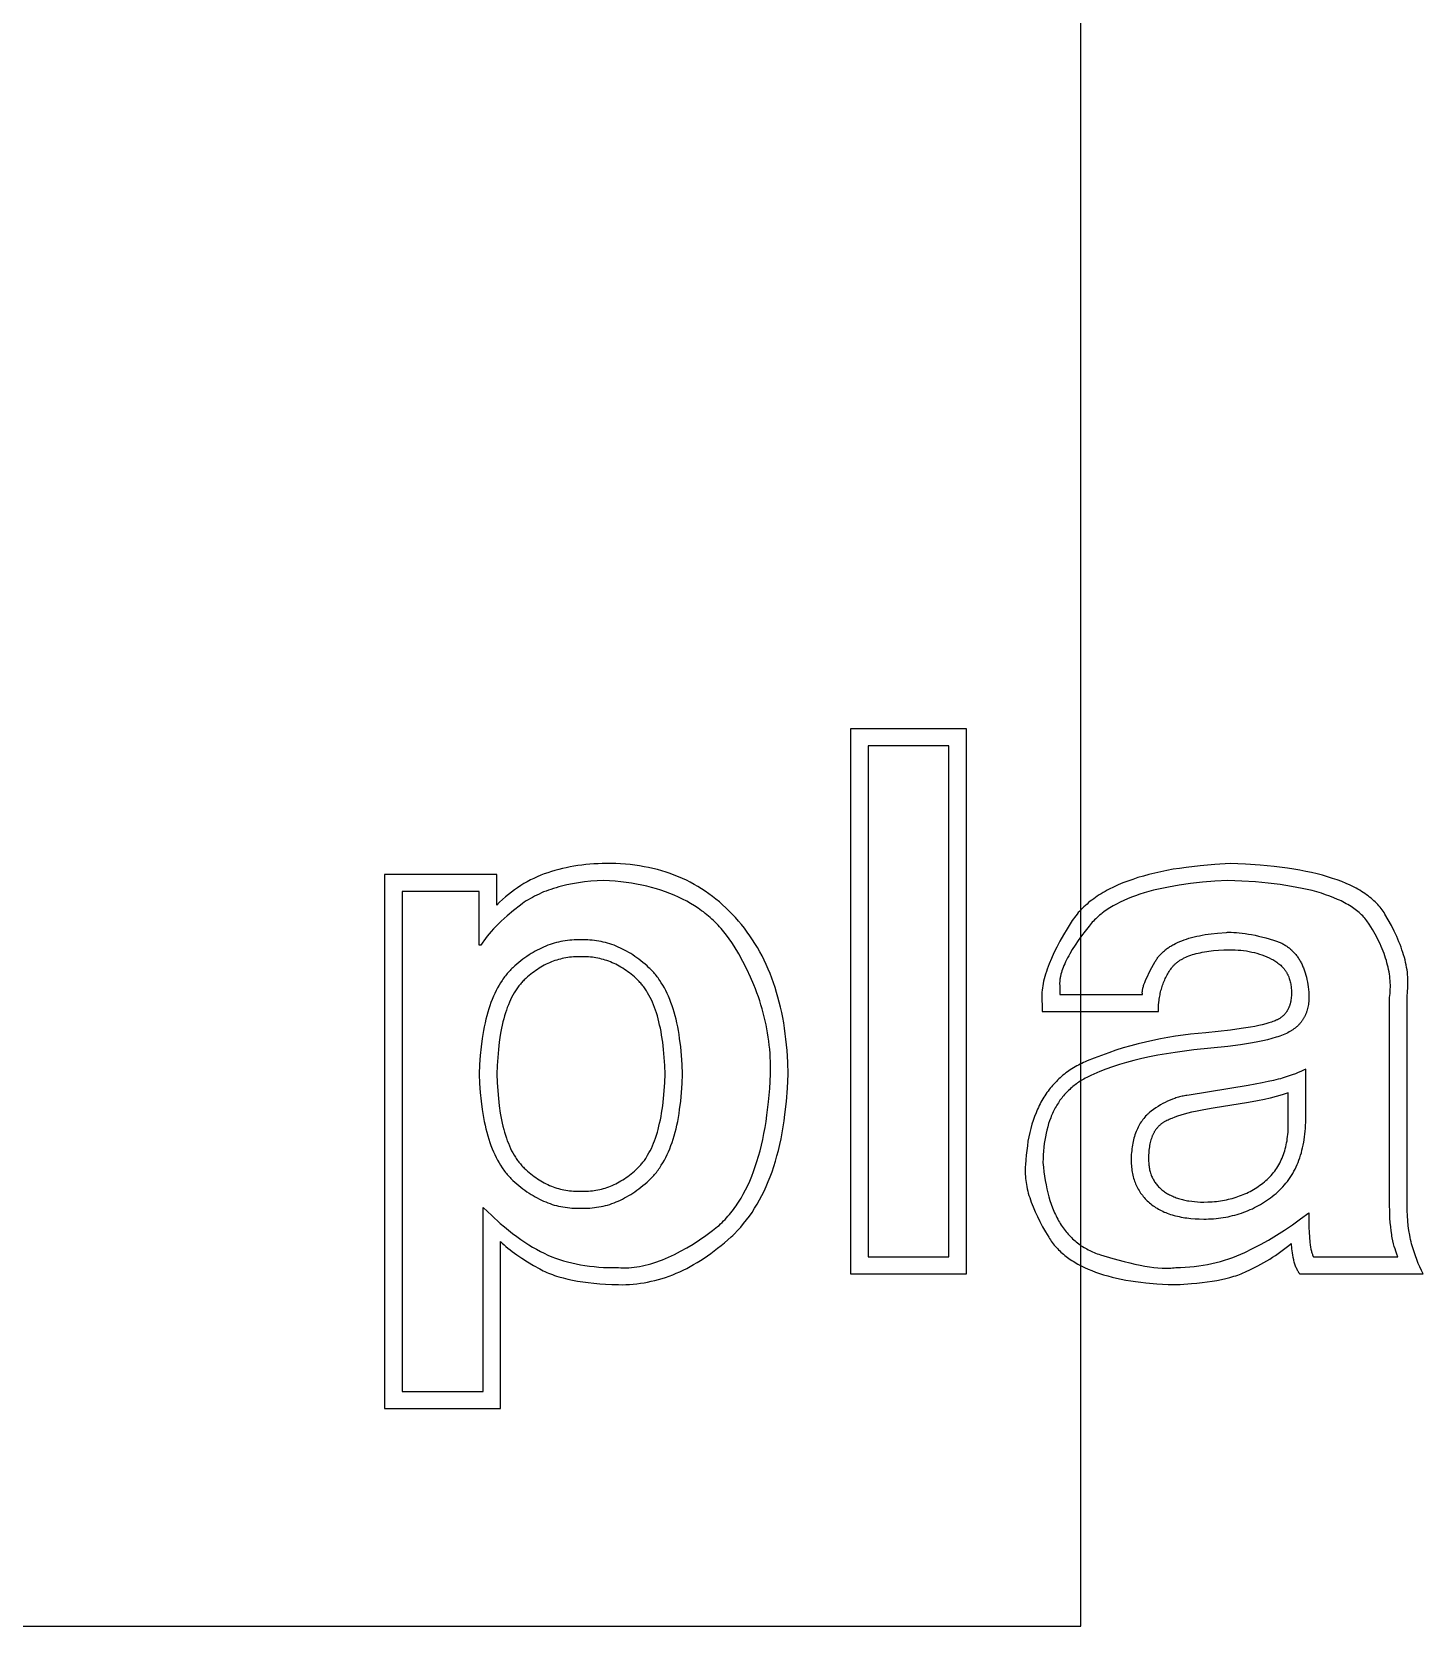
# Model space of a CAD drawing. Header units: millimetres. Extents: x -51 to 834, y -63 to 513.
# Drawn here: x 185.8 to 312.3, y -62.5 to 82.5 of the extents above; entities that cross this region are included whole.
import ezdxf

# ---------------------------------------------------------------- set-up
doc = ezdxf.new("R2010")
doc.units = ezdxf.units.MM
doc.header["$MEASUREMENT"] = 0
doc.layers.add('DEFAULT', color=7, linetype='Continuous')

msp = doc.modelspace()

# ---------------------------------------------------------------- linework, layer by layer
at = {"layer": 'DEFAULT'}
for points in [[(-50.8, -62.54), (281.2, -62.54), (281.2, 513.46), (-50.8, 513.46), (-50.8, -62.54)], [(260.25, -30.49), (270.79, -30.49), (270.79, 19.08), (260.25, 19.08), (260.25, -30.49)], [(261.85, 17.52), (261.85, -28.94), (269.19, -28.94), (269.19, 17.52), (261.85, 17.52)], [(217.87, -42.74), (228.42, -42.74), (228.42, -27.57), (228.57, -27.72), (228.73, -27.86), (228.9, -28.01), (229.08, -28.16), (229.27, -28.32), (229.47, -28.47), (229.67, -28.62), (229.89, -28.78), (230.35, -29.09), (230.86, -29.41), (231.4, -29.73), (231.98, -30.06), (232.13, -30.14), (232.29, -30.22), (232.45, -30.29), (232.61, -30.37), (232.78, -30.44), (232.96, -30.51), (233.14, -30.57), (233.32, -30.64), (233.51, -30.7), (233.7, -30.76), (234.1, -30.87), (234.52, -30.98), (234.96, -31.07), (235.42, -31.16), (235.89, -31.23), (236.39, -31.3), (236.9, -31.35), (237.43, -31.4), (237.97, -31.44), (238.54, -31.46), (239.13, -31.48), (239.46, -31.49), (239.8, -31.48), (240.13, -31.46), (240.47, -31.44), (240.8, -31.41), (241.13, -31.36), (241.46, -31.31), (241.79, -31.25), (242.12, -31.18), (242.45, -31.11), (242.77, -31.02), (243.1, -30.92), (243.42, -30.82), (243.74, -30.71), (244.07, -30.58), (244.39, -30.45), (244.71, -30.31), (245.02, -30.16), (245.34, -30.01), (245.66, -29.84), (245.97, -29.66), (246.29, -29.48), (246.6, -29.28), (246.92, -29.08), (247.23, -28.87), (247.54, -28.65), (247.85, -28.42), (248.15, -28.18), (248.46, -27.93), (248.77, -27.68), (249.07, -27.41), (249.38, -27.14), (249.53, -27), (249.68, -26.86), (249.97, -26.56), (250.25, -26.25), (250.52, -25.93), (250.78, -25.6), (251.04, -25.26), (251.29, -24.91), (251.52, -24.54), (251.75, -24.17), (251.97, -23.78), (252.18, -23.38), (252.38, -22.97), (252.58, -22.55), (252.76, -22.11), (252.94, -21.67), (253.1, -21.21), (253.26, -20.74), (253.41, -20.26), (253.55, -19.77), (253.68, -19.27), (253.8, -18.75), (253.92, -18.23), (254.02, -17.69), (254.12, -17.14), (254.2, -16.58), (254.28, -16.01), (254.41, -14.83), (254.51, -13.6), (254.57, -12.33), (254.53, -11.25), (254.47, -10.19), (254.37, -9.16), (254.31, -8.66), (254.24, -8.17), (254.16, -7.68), (254.07, -7.2), (253.98, -6.72), (253.88, -6.25), (253.76, -5.79), (253.64, -5.34), (253.51, -4.9), (253.38, -4.46), (253.23, -4.03), (253.08, -3.6), (252.92, -3.19), (252.75, -2.78), (252.57, -2.37), (252.38, -1.98), (252.19, -1.59), (251.98, -1.21), (251.77, -0.83), (251.55, -0.47), (251.32, -0.11), (251.09, 0.24), (250.84, 0.59), (250.59, 0.93), (250.32, 1.26), (250.05, 1.58), (249.78, 1.9), (249.49, 2.21), (249.21, 2.5), (248.91, 2.79), (248.61, 3.06), (248.31, 3.33), (248, 3.59), (247.68, 3.83), (247.36, 4.07), (247.03, 4.3), (246.7, 4.52), (246.36, 4.72), (246.02, 4.92), (245.67, 5.11), (245.31, 5.29), (244.95, 5.46), (244.59, 5.62), (244.21, 5.77), (243.84, 5.9), (243.46, 6.03), (243.07, 6.15), (242.67, 6.26), (242.27, 6.36), (241.87, 6.45), (241.46, 6.53), (241.04, 6.61), (240.62, 6.67), (240.19, 6.72), (239.76, 6.76), (239.32, 6.79), (238.88, 6.81), (238.43, 6.82), (238.04, 6.82), (237.66, 6.82), (237.28, 6.8), (236.9, 6.78), (236.53, 6.75), (236.16, 6.72), (235.8, 6.68), (235.44, 6.63), (235.08, 6.57), (234.73, 6.51), (234.38, 6.44), (234.04, 6.36), (233.7, 6.28), (233.36, 6.18), (233.03, 6.09), (232.71, 5.98), (232.38, 5.87), (232.07, 5.75), (231.75, 5.61), (231.44, 5.47), (231.14, 5.32), (230.84, 5.16), (230.54, 4.99), (230.25, 4.81), (229.96, 4.62), (229.68, 4.43), (229.4, 4.22), (229.13, 4), (228.86, 3.78), (228.59, 3.54), (228.33, 3.3), (228.08, 3.04), (228.08, 5.83), (217.87, 5.83), (217.87, -42.74)], [(310.86, -5.17), (310.89, -4.97), (310.91, -4.76), (310.92, -4.56), (310.94, -4.35), (310.94, -4.15), (310.94, -3.94), (310.93, -3.72), (310.92, -3.51), (310.9, -3.29), (310.88, -3.07), (310.85, -2.85), (310.81, -2.63), (310.77, -2.41), (310.72, -2.18), (310.67, -1.95), (310.61, -1.72), (310.54, -1.49), (310.47, -1.26), (310.39, -1.02), (310.31, -0.79), (310.22, -0.55), (310.12, -0.3), (310.02, -0.06), (309.91, 0.19), (309.68, 0.68), (309.43, 1.19), (309.15, 1.7), (308.84, 2.22), (308.76, 2.35), (308.68, 2.48), (308.59, 2.61), (308.5, 2.73), (308.4, 2.86), (308.29, 2.98), (308.19, 3.1), (308.07, 3.21), (307.96, 3.33), (307.84, 3.44), (307.71, 3.55), (307.58, 3.66), (307.45, 3.77), (307.31, 3.88), (307.17, 3.98), (307.02, 4.09), (306.87, 4.19), (306.71, 4.28), (306.55, 4.38), (306.39, 4.48), (306.22, 4.57), (306.05, 4.66), (305.87, 4.75), (305.69, 4.84), (305.31, 5.01), (304.91, 5.17), (304.5, 5.33), (304.07, 5.47), (303.62, 5.61), (303.15, 5.75), (302.67, 5.87), (302.16, 5.99), (301.64, 6.1), (301.11, 6.2), (300.55, 6.3), (299.98, 6.39), (298.78, 6.54), (297.51, 6.66), (296.17, 6.76), (294.76, 6.82), (293.37, 6.74), (292.04, 6.62), (290.78, 6.47), (290.17, 6.38), (289.58, 6.29), (289.01, 6.18), (288.45, 6.07), (287.91, 5.95), (287.38, 5.82), (286.87, 5.68), (286.38, 5.54), (285.9, 5.38), (285.45, 5.22), (285, 5.05), (284.57, 4.87), (284.16, 4.68), (283.77, 4.49), (283.58, 4.38), (283.39, 4.28), (283.21, 4.18), (283.03, 4.07), (282.86, 3.96), (282.68, 3.85), (282.52, 3.73), (282.36, 3.62), (282.2, 3.5), (282.04, 3.38), (281.89, 3.26), (281.75, 3.13), (281.6, 3.01), (281.47, 2.88), (281.33, 2.75), (281.2, 2.62), (281.08, 2.48), (280.95, 2.35), (280.84, 2.21), (280.72, 2.07), (280.61, 1.92), (280.51, 1.78), (280.41, 1.63), (280.31, 1.48), (279.94, 0.89), (279.6, 0.32), (279.29, -0.24), (279, -0.78), (278.74, -1.31), (278.51, -1.81), (278.31, -2.3), (278.22, -2.54), (278.13, -2.78), (278.05, -3.01), (277.98, -3.23), (277.91, -3.45), (277.85, -3.67), (277.8, -3.88), (277.76, -4.09), (277.72, -4.3), (277.69, -4.5), (277.66, -4.69), (277.64, -4.88), (277.63, -5.07), (277.63, -5.16), (277.63, -5.25), (277.63, -5.34), (277.63, -5.43), (277.63, -5.52), (277.64, -5.61), (277.64, -5.69), (277.65, -5.78), (277.66, -5.86), (277.67, -5.94), (277.67, -6.65), (288.24, -6.65), (288.25, -6.36), (288.26, -6.07), (288.28, -5.79), (288.3, -5.65), (288.32, -5.52), (288.34, -5.38), (288.36, -5.25), (288.39, -5.12), (288.41, -4.99), (288.44, -4.86), (288.47, -4.73), (288.51, -4.61), (288.54, -4.48), (288.58, -4.36), (288.62, -4.24), (288.66, -4.12), (288.71, -4), (288.76, -3.88), (288.81, -3.76), (288.86, -3.65), (288.91, -3.54), (288.97, -3.43), (289.03, -3.32), (289.09, -3.21), (289.15, -3.1), (289.22, -3), (289.29, -2.89), (289.36, -2.79), (289.43, -2.69), (289.47, -2.64), (289.51, -2.59), (289.55, -2.54), (289.59, -2.49), (289.63, -2.45), (289.68, -2.4), (289.73, -2.36), (289.77, -2.31), (289.82, -2.27), (289.87, -2.23), (289.92, -2.18), (289.98, -2.14), (290.03, -2.1), (290.09, -2.06), (290.14, -2.02), (290.2, -1.98), (290.26, -1.95), (290.33, -1.91), (290.39, -1.87), (290.45, -1.84), (290.52, -1.8), (290.59, -1.77), (290.73, -1.7), (290.87, -1.64), (291.02, -1.58), (291.18, -1.52), (291.34, -1.47), (291.5, -1.42), (291.68, -1.37), (291.86, -1.33), (292.04, -1.29), (292.23, -1.25), (292.43, -1.21), (292.63, -1.18), (292.83, -1.15), (293.26, -1.1), (293.72, -1.06), (294.19, -1.03), (294.69, -1.02), (294.96, -1.02), (295.22, -1.03), (295.48, -1.05), (295.74, -1.07), (295.99, -1.1), (296.24, -1.13), (296.49, -1.18), (296.73, -1.23), (296.97, -1.28), (297.2, -1.35), (297.43, -1.42), (297.66, -1.49), (297.89, -1.58), (298.11, -1.67), (298.32, -1.76), (298.54, -1.87), (298.64, -1.92), (298.74, -1.98), (298.84, -2.04), (298.93, -2.1), (299.02, -2.16), (299.11, -2.23), (299.2, -2.29), (299.28, -2.36), (299.36, -2.43), (299.44, -2.51), (299.51, -2.58), (299.54, -2.62), (299.58, -2.66), (299.61, -2.69), (299.65, -2.73), (299.68, -2.77), (299.71, -2.81), (299.74, -2.86), (299.77, -2.9), (299.8, -2.94), (299.83, -2.98), (299.85, -3.02), (299.88, -3.07), (299.91, -3.11), (299.93, -3.16), (299.96, -3.2), (299.98, -3.25), (300, -3.29), (300.02, -3.34), (300.05, -3.38), (300.07, -3.43), (300.09, -3.48), (300.1, -3.53), (300.14, -3.63), (300.17, -3.73), (300.2, -3.83), (300.23, -3.93), (300.25, -4.04), (300.27, -4.15), (300.29, -4.25), (300.3, -4.37), (300.31, -4.48), (300.33, -4.73), (300.33, -4.86), (300.33, -4.99), (300.33, -5.11), (300.33, -5.23), (300.32, -5.35), (300.3, -5.47), (300.29, -5.58), (300.27, -5.69), (300.25, -5.8), (300.24, -5.85), (300.23, -5.91), (300.21, -5.96), (300.2, -6.01), (300.18, -6.06), (300.17, -6.11), (300.15, -6.15), (300.13, -6.2), (300.11, -6.25), (300.09, -6.3), (300.07, -6.34), (300.05, -6.39), (300.03, -6.43), (300.01, -6.47), (299.99, -6.52), (299.96, -6.56), (299.94, -6.6), (299.91, -6.64), (299.89, -6.68), (299.86, -6.72), (299.83, -6.76), (299.8, -6.79), (299.77, -6.83), (299.74, -6.87), (299.71, -6.9), (299.68, -6.94), (299.65, -6.97), (299.61, -7), (299.58, -7.04), (299.54, -7.07), (299.51, -7.1), (299.47, -7.13), (299.43, -7.16), (299.39, -7.19), (299.35, -7.22), (299.31, -7.24), (299.27, -7.27), (299.23, -7.3), (299.19, -7.32), (299.15, -7.34), (299.1, -7.37), (299.06, -7.39), (299.01, -7.41), (298.96, -7.44), (298.87, -7.48), (298.76, -7.52), (298.65, -7.56), (298.54, -7.6), (298.41, -7.64), (298.28, -7.68), (298, -7.76), (297.69, -7.84), (297.36, -7.92), (297, -7.99), (296.61, -8.06), (295.76, -8.2), (294.8, -8.34), (292.56, -8.58), (291.17, -8.71), (290.48, -8.79), (289.79, -8.89), (289.11, -9), (288.42, -9.13), (287.74, -9.27), (287.06, -9.42), (286.39, -9.59), (285.72, -9.77), (285.05, -9.96), (284.38, -10.17), (283.72, -10.39), (283.06, -10.63), (282.4, -10.88), (281.75, -11.14), (281.59, -11.21), (281.43, -11.28), (281.27, -11.36), (281.11, -11.43), (280.96, -11.51), (280.81, -11.59), (280.66, -11.68), (280.52, -11.76), (280.37, -11.85), (280.23, -11.95), (280.09, -12.04), (279.96, -12.14), (279.82, -12.23), (279.69, -12.34), (279.56, -12.44), (279.44, -12.55), (279.31, -12.66), (279.19, -12.77), (279.07, -12.88), (278.96, -13), (278.84, -13.12), (278.73, -13.24), (278.62, -13.36), (278.51, -13.49), (278.41, -13.62), (278.3, -13.75), (278.2, -13.88), (278.1, -14.02), (278.01, -14.16), (277.91, -14.3), (277.82, -14.44), (277.73, -14.59), (277.65, -14.74), (277.56, -14.89), (277.48, -15.04), (277.4, -15.2), (277.33, -15.36), (277.25, -15.52), (277.18, -15.68), (277.11, -15.85), (276.98, -16.19), (276.86, -16.54), (276.74, -16.9), (276.64, -17.27), (276.54, -17.65), (276.46, -18.04), (276.38, -18.44), (276.32, -18.85), (276.26, -19.27), (276.21, -19.7), (276.18, -20.14), (276.15, -20.59), (276.13, -20.76), (276.12, -20.93), (276.12, -21.1), (276.12, -21.28), (276.12, -21.45), (276.14, -21.64), (276.15, -21.82), (276.17, -22), (276.2, -22.19), (276.23, -22.38), (276.27, -22.57), (276.31, -22.77), (276.36, -22.97), (276.41, -23.17), (276.47, -23.37), (276.54, -23.57), (276.6, -23.78), (276.68, -23.99), (276.76, -24.2), (276.84, -24.41), (277.03, -24.85), (277.23, -25.3), (277.46, -25.75), (277.71, -26.22), (277.98, -26.69), (278.27, -27.17), (278.34, -27.3), (278.42, -27.42), (278.5, -27.53), (278.59, -27.65), (278.68, -27.76), (278.77, -27.88), (278.86, -27.99), (278.96, -28.1), (279.06, -28.21), (279.16, -28.31), (279.27, -28.42), (279.38, -28.52), (279.49, -28.62), (279.61, -28.72), (279.72, -28.82), (279.84, -28.91), (279.97, -29.01), (280.09, -29.1), (280.22, -29.19), (280.36, -29.28), (280.49, -29.36), (280.63, -29.45), (280.77, -29.53), (280.92, -29.61), (281.22, -29.77), (281.53, -29.93), (281.85, -30.07), (282.18, -30.21), (282.53, -30.34), (282.88, -30.46), (283.25, -30.58), (283.63, -30.69), (284.03, -30.8), (284.43, -30.89), (284.85, -30.98), (285.28, -31.07), (285.72, -31.14), (286.17, -31.21), (286.63, -31.27), (287.11, -31.33), (288.1, -31.42), (289.13, -31.48), (290.23, -31.46), (291.26, -31.39), (291.75, -31.35), (292.23, -31.3), (292.69, -31.24), (293.13, -31.18), (293.56, -31.1), (293.97, -31.02), (294.36, -30.93), (294.74, -30.83), (295.1, -30.72), (295.28, -30.67), (295.45, -30.61), (295.61, -30.55), (295.78, -30.49), (295.94, -30.42), (296.09, -30.35), (296.69, -30.08), (297.27, -29.78), (297.55, -29.63), (297.83, -29.48), (298.1, -29.32), (298.37, -29.16), (298.63, -28.99), (298.89, -28.82), (299.14, -28.65), (299.39, -28.47), (299.63, -28.29), (299.86, -28.11), (300.09, -27.92), (300.32, -27.73), (300.32, -27.81), (300.32, -27.89), (300.33, -28.06), (300.35, -28.24), (300.37, -28.42), (300.4, -28.6), (300.43, -28.8), (300.47, -28.99), (300.52, -29.2), (300.54, -29.3), (300.57, -29.4), (300.6, -29.49), (300.63, -29.59), (300.66, -29.68), (300.69, -29.77), (300.72, -29.85), (300.76, -29.93), (300.79, -30.01), (300.83, -30.09), (300.87, -30.16), (300.91, -30.23), (300.95, -30.3), (300.99, -30.37), (301.02, -30.4), (301.04, -30.43), (301.06, -30.46), (301.08, -30.49), (312.31, -30.49), (312.16, -30.19), (312.01, -29.87), (311.87, -29.55), (311.74, -29.21), (311.61, -28.87), (311.49, -28.51), (311.38, -28.15), (311.27, -27.78), (311.22, -27.59), (311.18, -27.39), (311.14, -27.19), (311.1, -26.99), (311.03, -26.57), (310.97, -26.14), (310.92, -25.69), (310.89, -25.23), (310.87, -24.75), (310.86, -5.17)], [(219.47, 4.28), (219.47, -41.19), (226.83, -41.19), (226.83, -24.46), (227.61, -25.21), (228.38, -25.91), (228.76, -26.23), (229.14, -26.54), (229.51, -26.83), (229.88, -27.11), (230.25, -27.37), (230.61, -27.62), (230.97, -27.85), (231.33, -28.07), (231.68, -28.27), (232.03, -28.46), (232.37, -28.63), (232.71, -28.79), (233.06, -28.94), (233.41, -29.07), (233.77, -29.2), (234.14, -29.31), (234.51, -29.42), (234.89, -29.51), (235.28, -29.6), (235.68, -29.67), (236.08, -29.74), (236.5, -29.8), (236.92, -29.84), (237.34, -29.88), (237.78, -29.91), (238.22, -29.93), (238.67, -29.93), (239.13, -29.93), (239.36, -29.94), (239.6, -29.95), (239.84, -29.95), (240.08, -29.94), (240.32, -29.92), (240.57, -29.89), (240.81, -29.86), (241.06, -29.82), (241.32, -29.77), (241.57, -29.71), (241.83, -29.65), (242.08, -29.58), (242.34, -29.5), (242.61, -29.41), (242.87, -29.32), (243.14, -29.22), (243.41, -29.11), (243.68, -28.99), (243.95, -28.87), (244.22, -28.74), (244.5, -28.6), (244.78, -28.45), (245.35, -28.14), (245.92, -27.79), (246.5, -27.41), (247.09, -27), (247.69, -26.57), (247.84, -26.45), (247.99, -26.33), (248.13, -26.21), (248.28, -26.09), (248.42, -25.96), (248.56, -25.83), (248.69, -25.69), (248.83, -25.55), (248.96, -25.41), (249.09, -25.26), (249.22, -25.11), (249.35, -24.96), (249.47, -24.81), (249.59, -24.65), (249.71, -24.48), (249.83, -24.32), (249.94, -24.15), (250.06, -23.98), (250.28, -23.62), (250.49, -23.25), (250.69, -22.87), (250.89, -22.47), (251.07, -22.06), (251.25, -21.63), (251.42, -21.2), (251.58, -20.74), (251.73, -20.28), (251.88, -19.8), (252.01, -19.31), (252.14, -18.8), (252.26, -18.28), (252.37, -17.75), (252.47, -17.2), (252.56, -16.64), (252.64, -16.06), (252.79, -14.87), (252.89, -13.63), (252.97, -12.33), (252.97, -11.95), (252.97, -11.57), (252.96, -11.2), (252.94, -10.82), (252.92, -10.45), (252.89, -10.07), (252.85, -9.7), (252.81, -9.33), (252.75, -8.96), (252.7, -8.59), (252.63, -8.22), (252.56, -7.85), (252.48, -7.48), (252.39, -7.12), (252.3, -6.75), (252.2, -6.39), (252.09, -6.02), (251.98, -5.66), (251.86, -5.3), (251.73, -4.94), (251.59, -4.58), (251.45, -4.22), (251.15, -3.51), (250.81, -2.8), (250.45, -2.09), (250.07, -1.39), (249.65, -0.69), (249.43, -0.35), (249.2, -0.02), (248.96, 0.31), (248.71, 0.62), (248.59, 0.77), (248.46, 0.92), (248.32, 1.07), (248.19, 1.22), (248.05, 1.36), (247.91, 1.5), (247.77, 1.64), (247.62, 1.77), (247.48, 1.9), (247.33, 2.03), (247.17, 2.16), (247.02, 2.28), (246.86, 2.41), (246.7, 2.53), (246.37, 2.76), (246.04, 2.98), (245.69, 3.19), (245.34, 3.39), (244.97, 3.59), (244.6, 3.77), (244.21, 3.94), (243.82, 4.1), (243.41, 4.25), (243, 4.39), (242.58, 4.52), (242.14, 4.64), (241.7, 4.75), (241.25, 4.85), (240.78, 4.94), (240.31, 5.02), (239.83, 5.09), (239.34, 5.15), (238.84, 5.2), (238.33, 5.24), (237.81, 5.27), (237.2, 5.24), (236.61, 5.2), (236.04, 5.14), (235.49, 5.06), (234.96, 4.97), (234.44, 4.87), (234.19, 4.81), (233.94, 4.75), (233.7, 4.69), (233.46, 4.62), (233.22, 4.55), (232.99, 4.47), (232.77, 4.39), (232.55, 4.31), (232.33, 4.23), (232.12, 4.14), (231.91, 4.04), (231.7, 3.95), (231.5, 3.85), (231.31, 3.74), (231.12, 3.63), (230.93, 3.52), (230.75, 3.41), (230.57, 3.29), (230.4, 3.17), (230.23, 3.04), (229.59, 2.54), (229, 2.05), (228.73, 1.81), (228.47, 1.57), (228.23, 1.33), (227.99, 1.1), (227.77, 0.88), (227.57, 0.65), (227.38, 0.43), (227.2, 0.21), (227.03, 0), (226.88, -0.21), (226.81, -0.32), (226.74, -0.42), (226.68, -0.52), (226.62, -0.62), (226.48, -0.62), (226.48, 4.28), (219.47, 4.28)], [(309.26, -24.04), (309.26, -5.38), (309.29, -5.19), (309.31, -5), (309.32, -4.81), (309.33, -4.62), (309.34, -4.42), (309.34, -4.23), (309.33, -4.03), (309.32, -3.83), (309.3, -3.63), (309.28, -3.43), (309.25, -3.23), (309.22, -3.03), (309.18, -2.83), (309.13, -2.62), (309.09, -2.42), (309.03, -2.21), (308.97, -2), (308.9, -1.79), (308.83, -1.58), (308.76, -1.36), (308.68, -1.15), (308.59, -0.94), (308.5, -0.72), (308.4, -0.5), (308.3, -0.28), (308.19, -0.06), (307.95, 0.38), (307.7, 0.83), (307.42, 1.29), (307.35, 1.4), (307.27, 1.51), (307.19, 1.62), (307.1, 1.73), (307.01, 1.84), (306.92, 1.94), (306.82, 2.05), (306.72, 2.15), (306.61, 2.25), (306.5, 2.35), (306.39, 2.44), (306.27, 2.54), (306.15, 2.63), (306.02, 2.73), (305.89, 2.82), (305.76, 2.91), (305.62, 2.99), (305.47, 3.08), (305.33, 3.16), (305.18, 3.25), (305.02, 3.33), (304.86, 3.41), (304.7, 3.48), (304.54, 3.56), (304.19, 3.71), (303.83, 3.85), (303.45, 3.98), (303.06, 4.11), (302.65, 4.23), (302.22, 4.35), (301.78, 4.45), (301.32, 4.56), (300.84, 4.65), (300.35, 4.74), (299.32, 4.9), (298.23, 5.03), (297.07, 5.14), (295.84, 5.22), (294.55, 5.27), (293.37, 5.21), (292.24, 5.11), (291.16, 5), (290.13, 4.85), (289.16, 4.68), (288.7, 4.59), (288.24, 4.49), (287.8, 4.38), (287.37, 4.27), (286.96, 4.15), (286.56, 4.02), (286.17, 3.89), (285.8, 3.75), (285.43, 3.61), (285.09, 3.46), (284.75, 3.3), (284.43, 3.13), (284.12, 2.96), (283.97, 2.87), (283.83, 2.78), (283.68, 2.69), (283.54, 2.6), (283.41, 2.51), (283.27, 2.41), (283.14, 2.31), (283.02, 2.21), (282.89, 2.11), (282.77, 2.01), (282.66, 1.91), (282.54, 1.8), (282.44, 1.69), (282.33, 1.58), (282.23, 1.47), (282.12, 1.36), (282.03, 1.25), (281.93, 1.13), (281.58, 0.68), (281.25, 0.23), (280.95, -0.19), (280.67, -0.61), (280.41, -1.01), (280.19, -1.39), (280.08, -1.58), (279.98, -1.76), (279.89, -1.94), (279.8, -2.12), (279.72, -2.29), (279.65, -2.46), (279.58, -2.63), (279.52, -2.79), (279.47, -2.95), (279.42, -3.1), (279.38, -3.25), (279.36, -3.33), (279.34, -3.4), (279.33, -3.47), (279.32, -3.54), (279.3, -3.62), (279.29, -3.69), (279.28, -3.75), (279.28, -3.82), (279.27, -3.89), (279.27, -3.96), (279.26, -4.02), (279.26, -4.09), (279.26, -4.15), (279.27, -4.21), (279.27, -4.27), (279.27, -4.33), (279.28, -4.39), (279.29, -4.45), (279.29, -5.1), (286.79, -5.1), (286.79, -5.09), (286.79, -5.07), (286.78, -5.06), (286.78, -5.05), (286.78, -5.04), (286.78, -5.03), (286.78, -5.01), (286.77, -4.98), (286.77, -4.95), (286.77, -4.93), (286.77, -4.9), (286.77, -4.87), (286.77, -4.84), (286.78, -4.81), (286.78, -4.78), (286.78, -4.75), (286.79, -4.72), (286.79, -4.69), (286.8, -4.65), (286.81, -4.58), (286.83, -4.51), (286.85, -4.43), (286.87, -4.36), (286.9, -4.27), (286.93, -4.19), (287, -4.01), (287.07, -3.81), (287.16, -3.6), (287.27, -3.39), (287.38, -3.15), (287.64, -2.65), (287.95, -2.09), (288, -2.02), (288.04, -1.95), (288.09, -1.88), (288.13, -1.81), (288.18, -1.74), (288.23, -1.68), (288.29, -1.61), (288.34, -1.55), (288.4, -1.48), (288.46, -1.42), (288.52, -1.36), (288.58, -1.29), (288.64, -1.23), (288.71, -1.17), (288.78, -1.12), (288.84, -1.06), (288.92, -1), (288.99, -0.95), (289.06, -0.89), (289.14, -0.84), (289.22, -0.79), (289.29, -0.74), (289.38, -0.69), (289.46, -0.64), (289.54, -0.59), (289.63, -0.54), (289.81, -0.45), (289.99, -0.36), (290.18, -0.28), (290.38, -0.2), (290.59, -0.12), (290.8, -0.05), (291.02, 0.02), (291.25, 0.08), (291.48, 0.14), (291.73, 0.2), (291.97, 0.25), (292.23, 0.3), (292.49, 0.35), (292.76, 0.39), (293.04, 0.42), (293.61, 0.49), (294.42, 0.55), (294.52, 0.56), (294.63, 0.56), (294.74, 0.56), (294.86, 0.56), (295.09, 0.55), (295.34, 0.54), (295.6, 0.52), (295.86, 0.49), (296.14, 0.45), (296.42, 0.4), (296.72, 0.35), (297.03, 0.29), (297.34, 0.22), (298.01, 0.05), (298.71, -0.14), (298.8, -0.17), (298.89, -0.2), (298.97, -0.23), (299.06, -0.26), (299.14, -0.3), (299.23, -0.33), (299.31, -0.37), (299.39, -0.4), (299.47, -0.44), (299.55, -0.48), (299.62, -0.53), (299.7, -0.57), (299.77, -0.61), (299.85, -0.66), (299.92, -0.71), (299.99, -0.76), (300.06, -0.81), (300.13, -0.86), (300.2, -0.92), (300.26, -0.97), (300.33, -1.03), (300.39, -1.09), (300.45, -1.15), (300.51, -1.21), (300.57, -1.27), (300.63, -1.33), (300.69, -1.4), (300.74, -1.47), (300.8, -1.54), (300.85, -1.61), (300.9, -1.68), (300.95, -1.75), (301, -1.83), (301.05, -1.9), (301.1, -1.98), (301.14, -2.06), (301.19, -2.14), (301.23, -2.22), (301.27, -2.31), (301.31, -2.39), (301.35, -2.48), (301.39, -2.57), (301.43, -2.66), (301.47, -2.75), (301.53, -2.93), (301.6, -3.13), (301.65, -3.33), (301.71, -3.53), (301.75, -3.74), (301.8, -3.96), (301.83, -4.18), (301.87, -4.41), (301.89, -4.64), (301.92, -4.88), (301.92, -5.03), (301.93, -5.18), (301.93, -5.32), (301.93, -5.46), (301.92, -5.6), (301.91, -5.74), (301.89, -5.87), (301.88, -6), (301.86, -6.13), (301.83, -6.25), (301.8, -6.38), (301.77, -6.5), (301.73, -6.62), (301.72, -6.67), (301.7, -6.73), (301.67, -6.79), (301.65, -6.84), (301.63, -6.9), (301.61, -6.95), (301.58, -7.01), (301.56, -7.06), (301.53, -7.12), (301.5, -7.17), (301.47, -7.22), (301.44, -7.27), (301.41, -7.32), (301.38, -7.37), (301.35, -7.42), (301.32, -7.47), (301.28, -7.52), (301.25, -7.56), (301.21, -7.61), (301.18, -7.65), (301.14, -7.7), (301.1, -7.74), (301.06, -7.79), (301.02, -7.83), (300.98, -7.87), (300.94, -7.92), (300.9, -7.96), (300.85, -8), (300.81, -8.04), (300.76, -8.08), (300.72, -8.12), (300.67, -8.15), (300.57, -8.23), (300.47, -8.3), (300.36, -8.37), (300.31, -8.4), (300.25, -8.44), (300.14, -8.5), (300.01, -8.57), (299.88, -8.63), (299.74, -8.69), (299.59, -8.76), (299.44, -8.82), (299.28, -8.88), (299.11, -8.93), (298.94, -8.99), (298.56, -9.1), (298.16, -9.21), (297.73, -9.31), (297.27, -9.41), (296.79, -9.5), (295.72, -9.67), (294.54, -9.83), (291.46, -10.14), (289.77, -10.36), (288.97, -10.49), (288.19, -10.62), (287.44, -10.77), (286.72, -10.93), (286.02, -11.1), (285.34, -11.28), (284.69, -11.47), (284.07, -11.67), (283.47, -11.88), (282.9, -12.11), (282.36, -12.34), (282.1, -12.46), (281.84, -12.58), (281.72, -12.65), (281.59, -12.71), (281.47, -12.78), (281.35, -12.85), (281.23, -12.92), (281.12, -12.99), (281.01, -13.07), (280.89, -13.14), (280.78, -13.22), (280.68, -13.3), (280.57, -13.38), (280.47, -13.47), (280.36, -13.55), (280.26, -13.64), (280.17, -13.73), (280.07, -13.82), (279.98, -13.91), (279.88, -14.01), (279.79, -14.1), (279.7, -14.2), (279.62, -14.3), (279.53, -14.41), (279.45, -14.51), (279.37, -14.62), (279.29, -14.72), (279.22, -14.83), (279.14, -14.95), (279.07, -15.06), (279, -15.17), (278.93, -15.29), (278.86, -15.41), (278.8, -15.53), (278.73, -15.65), (278.67, -15.78), (278.61, -15.91), (278.56, -16.03), (278.5, -16.16), (278.45, -16.3), (278.35, -16.57), (278.25, -16.84), (278.17, -17.13), (278.09, -17.42), (278.02, -17.72), (277.96, -18.03), (277.91, -18.34), (277.86, -18.66), (277.82, -18.99), (277.79, -19.33), (277.77, -19.67), (277.75, -20.02), (277.74, -20.38), (277.78, -20.81), (277.83, -21.22), (277.88, -21.63), (277.95, -22.02), (278.02, -22.41), (278.09, -22.78), (278.18, -23.14), (278.28, -23.5), (278.38, -23.84), (278.49, -24.17), (278.61, -24.49), (278.73, -24.8), (278.8, -24.95), (278.87, -25.1), (278.94, -25.24), (279.01, -25.39), (279.09, -25.53), (279.16, -25.67), (279.24, -25.8), (279.32, -25.93), (279.4, -26.06), (279.49, -26.19), (279.58, -26.31), (279.66, -26.43), (279.75, -26.55), (279.85, -26.67), (279.94, -26.78), (280.04, -26.9), (280.14, -27), (280.24, -27.11), (280.34, -27.21), (280.44, -27.31), (280.55, -27.41), (280.66, -27.51), (280.77, -27.6), (280.88, -27.69), (281, -27.78), (281.11, -27.86), (281.23, -27.94), (281.35, -28.02), (281.48, -28.1), (281.6, -28.17), (281.73, -28.24), (281.86, -28.31), (281.99, -28.38), (282.12, -28.44), (282.25, -28.5), (282.39, -28.56), (282.53, -28.61), (282.67, -28.67), (282.81, -28.72), (282.96, -28.76), (284.09, -29.1), (285.14, -29.39), (285.63, -29.51), (286.11, -29.62), (286.57, -29.71), (287, -29.79), (287.42, -29.86), (287.82, -29.91), (288.2, -29.95), (288.57, -29.97), (288.74, -29.98), (288.91, -29.98), (289.07, -29.98), (289.23, -29.98), (289.38, -29.97), (289.53, -29.96), (289.68, -29.95), (289.82, -29.93), (290.25, -29.92), (290.67, -29.9), (291.09, -29.87), (291.5, -29.83), (291.91, -29.78), (292.31, -29.72), (292.71, -29.65), (293.11, -29.57), (293.5, -29.48), (293.88, -29.38), (294.26, -29.27), (294.64, -29.15), (295.01, -29.02), (295.37, -28.87), (295.74, -28.72), (296.09, -28.56), (296.8, -28.21), (297.52, -27.83), (298.24, -27.43), (298.97, -26.99), (299.7, -26.53), (300.43, -26.03), (301.17, -25.51), (301.92, -24.96), (301.92, -25.86), (301.92, -26.28), (301.94, -26.72), (301.98, -27.17), (302.02, -27.63), (302.05, -27.86), (302.08, -28.07), (302.11, -28.26), (302.13, -28.34), (302.15, -28.43), (302.17, -28.51), (302.19, -28.58), (302.22, -28.65), (302.24, -28.72), (302.25, -28.75), (302.26, -28.78), (302.27, -28.81), (302.29, -28.84), (302.3, -28.86), (302.31, -28.89), (302.32, -28.91), (302.34, -28.94), (310.02, -28.94), (309.99, -28.87), (309.96, -28.79), (309.92, -28.71), (309.89, -28.63), (309.86, -28.54), (309.82, -28.44), (309.76, -28.24), (309.69, -28.01), (309.63, -27.77), (309.57, -27.51), (309.51, -27.22), (309.48, -27.08), (309.46, -26.92), (309.41, -26.59), (309.37, -26.23), (309.33, -25.84), (309.3, -25.43), (309.28, -25), (309.26, -24.04)], [(226.48, -12.33), (226.51, -13.19), (226.57, -14.02), (226.64, -14.81), (226.74, -15.56), (226.8, -15.93), (226.86, -16.29), (226.92, -16.64), (227, -16.98), (227.07, -17.31), (227.16, -17.63), (227.24, -17.95), (227.34, -18.26), (227.43, -18.55), (227.54, -18.84), (227.65, -19.12), (227.76, -19.4), (227.88, -19.66), (228, -19.92), (228.13, -20.16), (228.27, -20.4), (228.41, -20.63), (228.55, -20.85), (228.63, -20.96), (228.7, -21.07), (228.78, -21.17), (228.86, -21.27), (228.94, -21.37), (229.02, -21.47), (229.1, -21.56), (229.19, -21.65), (229.27, -21.74), (229.36, -21.83), (229.45, -21.92), (229.54, -22), (229.72, -22.17), (229.9, -22.32), (230.08, -22.48), (230.26, -22.62), (230.44, -22.76), (230.63, -22.9), (230.81, -23.03), (231, -23.16), (231.19, -23.28), (231.37, -23.39), (231.56, -23.5), (231.75, -23.6), (231.94, -23.7), (232.13, -23.79), (232.32, -23.88), (232.52, -23.96), (232.71, -24.04), (232.91, -24.11), (233.1, -24.18), (233.3, -24.24), (233.49, -24.29), (233.69, -24.34), (233.89, -24.38), (234.09, -24.42), (234.29, -24.45), (234.49, -24.48), (234.7, -24.5), (234.9, -24.52), (235.1, -24.53), (235.31, -24.54), (235.51, -24.54), (235.72, -24.53), (235.93, -24.54), (236.13, -24.54), (236.34, -24.53), (236.54, -24.52), (236.75, -24.5), (236.95, -24.48), (237.15, -24.45), (237.35, -24.42), (237.55, -24.38), (237.75, -24.34), (237.95, -24.29), (238.14, -24.24), (238.34, -24.18), (238.54, -24.11), (238.73, -24.04), (238.92, -23.96), (239.12, -23.88), (239.31, -23.79), (239.5, -23.7), (239.69, -23.6), (239.88, -23.5), (240.07, -23.39), (240.26, -23.28), (240.44, -23.16), (240.63, -23.03), (240.81, -22.9), (241, -22.76), (241.18, -22.62), (241.36, -22.48), (241.55, -22.32), (241.73, -22.17), (241.91, -22), (241.99, -21.92), (242.08, -21.83), (242.17, -21.74), (242.25, -21.65), (242.34, -21.56), (242.42, -21.47), (242.5, -21.37), (242.58, -21.27), (242.66, -21.17), (242.74, -21.07), (242.81, -20.96), (242.89, -20.85), (243.03, -20.63), (243.17, -20.4), (243.31, -20.16), (243.44, -19.92), (243.56, -19.66), (243.68, -19.4), (243.8, -19.12), (243.9, -18.84), (244.01, -18.55), (244.11, -18.26), (244.2, -17.95), (244.29, -17.63), (244.37, -17.31), (244.45, -16.98), (244.52, -16.64), (244.58, -16.29), (244.65, -15.93), (244.7, -15.56), (244.8, -14.81), (244.87, -14.02), (244.93, -13.19), (244.96, -12.33), (244.93, -11.47), (244.87, -10.64), (244.8, -9.85), (244.7, -9.1), (244.65, -8.73), (244.58, -8.37), (244.52, -8.02), (244.45, -7.68), (244.37, -7.35), (244.29, -7.03), (244.2, -6.71), (244.11, -6.4), (244.01, -6.11), (243.9, -5.82), (243.8, -5.54), (243.68, -5.26), (243.56, -5), (243.44, -4.74), (243.31, -4.5), (243.17, -4.26), (243.03, -4.03), (242.89, -3.81), (242.81, -3.7), (242.74, -3.59), (242.66, -3.49), (242.58, -3.39), (242.5, -3.29), (242.42, -3.19), (242.34, -3.1), (242.25, -3.01), (242.17, -2.92), (242.08, -2.83), (241.99, -2.74), (241.91, -2.66), (241.73, -2.49), (241.55, -2.34), (241.36, -2.18), (241.18, -2.04), (241, -1.89), (240.81, -1.76), (240.63, -1.63), (240.44, -1.5), (240.26, -1.38), (240.07, -1.27), (239.88, -1.16), (239.69, -1.06), (239.5, -0.96), (239.31, -0.87), (239.12, -0.78), (238.92, -0.7), (238.73, -0.62), (238.54, -0.55), (238.34, -0.48), (238.14, -0.42), (237.95, -0.37), (237.75, -0.32), (237.55, -0.28), (237.35, -0.24), (237.15, -0.21), (236.95, -0.18), (236.75, -0.16), (236.54, -0.14), (236.34, -0.13), (236.13, -0.12), (235.93, -0.12), (235.72, -0.13), (235.51, -0.12), (235.31, -0.12), (235.1, -0.13), (234.9, -0.14), (234.7, -0.16), (234.49, -0.18), (234.29, -0.21), (234.09, -0.24), (233.89, -0.28), (233.69, -0.32), (233.49, -0.37), (233.3, -0.42), (233.1, -0.48), (232.91, -0.55), (232.71, -0.62), (232.52, -0.7), (232.32, -0.78), (232.13, -0.87), (231.94, -0.96), (231.75, -1.06), (231.56, -1.16), (231.37, -1.27), (231.19, -1.38), (231, -1.5), (230.81, -1.63), (230.63, -1.76), (230.44, -1.89), (230.26, -2.04), (230.08, -2.18), (229.9, -2.34), (229.72, -2.49), (229.54, -2.66), (229.45, -2.74), (229.36, -2.83), (229.27, -2.92), (229.19, -3.01), (229.1, -3.1), (229.02, -3.19), (228.94, -3.29), (228.86, -3.39), (228.78, -3.49), (228.7, -3.59), (228.63, -3.7), (228.55, -3.81), (228.41, -4.03), (228.27, -4.26), (228.13, -4.5), (228, -4.74), (227.88, -5), (227.76, -5.26), (227.65, -5.54), (227.54, -5.82), (227.43, -6.11), (227.34, -6.4), (227.24, -6.71), (227.16, -7.03), (227.07, -7.35), (227, -7.68), (226.92, -8.02), (226.86, -8.37), (226.8, -8.73), (226.74, -9.1), (226.64, -9.85), (226.57, -10.64), (226.51, -11.47), (226.48, -12.33)], [(228.08, -12.33), (228.1, -13.1), (228.15, -13.85), (228.21, -14.56), (228.29, -15.23), (228.38, -15.88), (228.44, -16.19), (228.49, -16.5), (228.56, -16.79), (228.62, -17.08), (228.7, -17.36), (228.77, -17.63), (228.85, -17.89), (228.94, -18.15), (229.02, -18.39), (229.12, -18.63), (229.21, -18.87), (229.32, -19.09), (229.42, -19.3), (229.53, -19.51), (229.65, -19.71), (229.77, -19.9), (229.83, -20), (229.89, -20.09), (229.95, -20.18), (230.02, -20.26), (230.08, -20.35), (230.15, -20.43), (230.22, -20.51), (230.28, -20.59), (230.35, -20.67), (230.42, -20.74), (230.5, -20.81), (230.57, -20.88), (230.72, -21.02), (230.86, -21.15), (231.01, -21.28), (231.16, -21.41), (231.31, -21.53), (231.47, -21.64), (231.62, -21.75), (231.77, -21.85), (231.93, -21.95), (232.08, -22.05), (232.24, -22.14), (232.39, -22.23), (232.55, -22.31), (232.71, -22.39), (232.87, -22.46), (233.03, -22.53), (233.19, -22.59), (233.35, -22.65), (233.52, -22.7), (233.68, -22.75), (233.85, -22.79), (234.01, -22.83), (234.18, -22.87), (234.35, -22.9), (234.52, -22.93), (234.69, -22.95), (234.86, -22.96), (235.03, -22.98), (235.2, -22.98), (235.37, -22.99), (235.55, -22.98), (235.72, -22.98), (235.9, -22.98), (236.07, -22.99), (236.24, -22.98), (236.41, -22.98), (236.59, -22.96), (236.76, -22.95), (236.93, -22.93), (237.09, -22.9), (237.26, -22.87), (237.43, -22.83), (237.59, -22.79), (237.76, -22.75), (237.92, -22.7), (238.09, -22.65), (238.25, -22.59), (238.41, -22.53), (238.57, -22.46), (238.73, -22.39), (238.89, -22.31), (239.05, -22.23), (239.2, -22.14), (239.36, -22.05), (239.52, -21.95), (239.67, -21.85), (239.82, -21.75), (239.98, -21.64), (240.13, -21.53), (240.28, -21.41), (240.43, -21.28), (240.58, -21.15), (240.73, -21.02), (240.87, -20.88), (240.95, -20.81), (241.02, -20.74), (241.09, -20.67), (241.16, -20.59), (241.23, -20.51), (241.29, -20.43), (241.36, -20.35), (241.43, -20.26), (241.49, -20.18), (241.55, -20.09), (241.61, -20), (241.68, -19.9), (241.79, -19.71), (241.91, -19.51), (242.02, -19.3), (242.13, -19.09), (242.23, -18.87), (242.32, -18.63), (242.42, -18.39), (242.51, -18.15), (242.59, -17.89), (242.67, -17.63), (242.75, -17.36), (242.82, -17.08), (242.88, -16.79), (242.95, -16.5), (243.01, -16.19), (243.06, -15.88), (243.16, -15.23), (243.23, -14.56), (243.3, -13.85), (243.34, -13.1), (243.37, -12.33), (243.34, -11.56), (243.3, -10.81), (243.23, -10.1), (243.16, -9.43), (243.06, -8.78), (243.01, -8.47), (242.95, -8.16), (242.88, -7.87), (242.82, -7.58), (242.75, -7.3), (242.67, -7.03), (242.59, -6.77), (242.51, -6.51), (242.42, -6.27), (242.32, -6.03), (242.23, -5.79), (242.13, -5.57), (242.02, -5.36), (241.91, -5.15), (241.79, -4.95), (241.68, -4.76), (241.61, -4.66), (241.55, -4.57), (241.49, -4.48), (241.43, -4.4), (241.36, -4.31), (241.29, -4.23), (241.23, -4.15), (241.16, -4.07), (241.09, -3.99), (241.02, -3.92), (240.95, -3.85), (240.87, -3.77), (240.73, -3.64), (240.58, -3.5), (240.43, -3.38), (240.28, -3.25), (240.13, -3.13), (239.98, -3.02), (239.82, -2.91), (239.67, -2.81), (239.52, -2.71), (239.36, -2.61), (239.2, -2.52), (239.05, -2.43), (238.89, -2.35), (238.73, -2.27), (238.57, -2.2), (238.41, -2.13), (238.25, -2.07), (238.09, -2.01), (237.92, -1.96), (237.76, -1.91), (237.59, -1.87), (237.43, -1.83), (237.26, -1.79), (237.09, -1.76), (236.93, -1.73), (236.76, -1.71), (236.59, -1.7), (236.41, -1.68), (236.24, -1.68), (236.07, -1.67), (235.9, -1.68), (235.72, -1.68), (235.55, -1.68), (235.37, -1.67), (235.2, -1.68), (235.03, -1.68), (234.86, -1.7), (234.69, -1.71), (234.52, -1.73), (234.35, -1.76), (234.18, -1.79), (234.01, -1.83), (233.85, -1.87), (233.68, -1.91), (233.52, -1.96), (233.35, -2.01), (233.19, -2.07), (233.03, -2.13), (232.87, -2.2), (232.71, -2.27), (232.55, -2.35), (232.39, -2.43), (232.24, -2.52), (232.08, -2.61), (231.93, -2.71), (231.77, -2.81), (231.62, -2.91), (231.47, -3.02), (231.31, -3.13), (231.16, -3.25), (231.01, -3.38), (230.86, -3.5), (230.72, -3.64), (230.57, -3.77), (230.5, -3.85), (230.42, -3.92), (230.35, -3.99), (230.28, -4.07), (230.22, -4.15), (230.15, -4.23), (230.08, -4.31), (230.02, -4.4), (229.95, -4.48), (229.89, -4.57), (229.83, -4.66), (229.77, -4.76), (229.65, -4.95), (229.53, -5.15), (229.42, -5.36), (229.32, -5.57), (229.21, -5.79), (229.12, -6.03), (229.02, -6.27), (228.94, -6.51), (228.85, -6.77), (228.77, -7.03), (228.7, -7.3), (228.62, -7.58), (228.56, -7.87), (228.49, -8.16), (228.44, -8.47), (228.38, -8.78), (228.29, -9.43), (228.21, -10.1), (228.15, -10.81), (228.1, -11.56), (228.08, -12.33)], [(301.64, -11.89), (301.43, -11.99), (301.2, -12.1), (300.95, -12.2), (300.7, -12.3), (300.42, -12.4), (300.13, -12.5), (299.5, -12.7), (299.33, -12.76), (299.14, -12.81), (298.71, -12.91), (298.23, -13.02), (297.69, -13.14), (296.41, -13.37), (291.05, -14.24), (290.83, -14.27), (290.72, -14.29), (290.61, -14.31), (290.5, -14.33), (290.39, -14.35), (290.28, -14.38), (290.17, -14.41), (290.06, -14.44), (289.95, -14.47), (289.84, -14.5), (289.73, -14.54), (289.52, -14.62), (289.3, -14.71), (289.08, -14.81), (288.86, -14.91), (288.65, -15.02), (288.43, -15.14), (288.22, -15.27), (288, -15.41), (287.79, -15.56), (287.58, -15.72), (287.47, -15.8), (287.42, -15.84), (287.37, -15.88), (287.32, -15.93), (287.27, -15.97), (287.22, -16.02), (287.18, -16.06), (287.08, -16.16), (287, -16.26), (286.91, -16.36), (286.83, -16.46), (286.75, -16.57), (286.67, -16.68), (286.59, -16.8), (286.52, -16.92), (286.46, -17.04), (286.39, -17.17), (286.33, -17.3), (286.27, -17.43), (286.21, -17.57), (286.16, -17.71), (286.11, -17.85), (286.07, -18), (286.02, -18.15), (285.98, -18.31), (285.95, -18.46), (285.91, -18.62), (285.88, -18.79), (285.85, -18.96), (285.83, -19.13), (285.81, -19.3), (285.79, -19.48), (285.77, -19.66), (285.76, -19.85), (285.75, -20.04), (285.75, -20.2), (285.76, -20.35), (285.77, -20.51), (285.78, -20.66), (285.79, -20.81), (285.81, -20.96), (285.83, -21.1), (285.86, -21.25), (285.89, -21.39), (285.92, -21.53), (285.95, -21.67), (285.99, -21.8), (286.03, -21.94), (286.08, -22.07), (286.12, -22.19), (286.17, -22.32), (286.23, -22.45), (286.29, -22.57), (286.35, -22.69), (286.41, -22.8), (286.48, -22.92), (286.55, -23.03), (286.62, -23.15), (286.7, -23.25), (286.78, -23.36), (286.86, -23.47), (286.95, -23.57), (287.04, -23.67), (287.13, -23.77), (287.23, -23.86), (287.33, -23.96), (287.43, -24.05), (287.54, -24.14), (287.65, -24.22), (287.76, -24.31), (287.88, -24.39), (287.99, -24.47), (288.12, -24.54), (288.24, -24.61), (288.37, -24.68), (288.5, -24.75), (288.63, -24.81), (288.77, -24.88), (288.91, -24.93), (289.05, -24.99), (289.2, -25.04), (289.35, -25.09), (289.5, -25.14), (289.66, -25.19), (289.81, -25.23), (289.98, -25.27), (290.14, -25.3), (290.31, -25.34), (290.48, -25.37), (290.65, -25.4), (290.83, -25.42), (291.19, -25.46), (291.57, -25.49), (291.96, -25.51), (292.36, -25.52), (292.59, -25.52), (292.81, -25.51), (293.04, -25.5), (293.26, -25.49), (293.49, -25.47), (293.71, -25.45), (293.93, -25.42), (294.14, -25.39), (294.36, -25.35), (294.57, -25.31), (294.78, -25.26), (294.99, -25.21), (295.2, -25.16), (295.4, -25.1), (295.6, -25.04), (295.81, -24.97), (296.01, -24.9), (296.2, -24.83), (296.4, -24.75), (296.59, -24.66), (296.79, -24.58), (296.98, -24.48), (297.16, -24.39), (297.35, -24.29), (297.53, -24.18), (297.72, -24.07), (297.9, -23.96), (298.08, -23.84), (298.25, -23.72), (298.43, -23.59), (298.6, -23.46), (298.77, -23.32), (298.94, -23.18), (299.11, -23.04), (299.26, -22.89), (299.42, -22.74), (299.56, -22.58), (299.71, -22.42), (299.84, -22.26), (299.98, -22.09), (300.1, -21.91), (300.23, -21.73), (300.34, -21.55), (300.46, -21.36), (300.56, -21.17), (300.67, -20.98), (300.76, -20.78), (300.85, -20.57), (300.94, -20.37), (301.02, -20.15), (301.1, -19.94), (301.17, -19.71), (301.24, -19.49), (301.3, -19.26), (301.36, -19.03), (301.41, -18.79), (301.46, -18.54), (301.5, -18.3), (301.53, -18.05), (301.56, -17.79), (301.59, -17.53), (301.61, -17.27), (301.63, -17), (301.64, -16.72), (301.64, -11.89)], [(300.05, -17.21), (300.05, -14.03), (299.5, -14.22), (298.96, -14.38), (298.42, -14.53), (297.89, -14.65), (297.26, -14.78), (296.43, -14.93), (293.23, -15.42), (292.38, -15.57), (291.61, -15.73), (291.25, -15.81), (290.91, -15.9), (290.58, -15.98), (290.28, -16.07), (289.99, -16.17), (289.72, -16.26), (289.47, -16.36), (289.35, -16.41), (289.23, -16.46), (289.12, -16.51), (289.01, -16.56), (288.91, -16.61), (288.81, -16.66), (288.77, -16.69), (288.72, -16.72), (288.67, -16.75), (288.63, -16.78), (288.59, -16.81), (288.54, -16.84), (288.5, -16.87), (288.46, -16.9), (288.42, -16.94), (288.38, -16.97), (288.34, -17.01), (288.3, -17.04), (288.26, -17.08), (288.22, -17.12), (288.19, -17.16), (288.15, -17.2), (288.12, -17.24), (288.08, -17.28), (288.05, -17.33), (288.02, -17.37), (287.98, -17.41), (287.95, -17.46), (287.92, -17.51), (287.89, -17.55), (287.86, -17.6), (287.84, -17.65), (287.81, -17.7), (287.78, -17.75), (287.76, -17.8), (287.73, -17.86), (287.71, -17.91), (287.68, -17.96), (287.66, -18.02), (287.64, -18.07), (287.6, -18.19), (287.56, -18.31), (287.53, -18.43), (287.49, -18.56), (287.47, -18.69), (287.44, -18.82), (287.42, -18.96), (287.4, -19.1), (287.38, -19.24), (287.37, -19.39), (287.36, -19.54), (287.35, -19.69), (287.35, -19.85), (287.34, -20.01), (287.35, -20.18), (287.35, -20.29), (287.36, -20.4), (287.36, -20.51), (287.38, -20.62), (287.39, -20.72), (287.4, -20.83), (287.42, -20.93), (287.44, -21.03), (287.47, -21.13), (287.49, -21.23), (287.52, -21.33), (287.55, -21.42), (287.59, -21.52), (287.62, -21.61), (287.66, -21.7), (287.71, -21.79), (287.75, -21.87), (287.8, -21.96), (287.85, -22.04), (287.9, -22.12), (287.95, -22.2), (288.01, -22.28), (288.07, -22.36), (288.13, -22.44), (288.2, -22.51), (288.26, -22.58), (288.33, -22.65), (288.4, -22.72), (288.48, -22.79), (288.56, -22.85), (288.64, -22.92), (288.72, -22.98), (288.8, -23.04), (288.89, -23.1), (288.98, -23.15), (289.07, -23.21), (289.16, -23.26), (289.26, -23.31), (289.35, -23.36), (289.45, -23.41), (289.55, -23.45), (289.65, -23.5), (289.76, -23.54), (289.86, -23.58), (289.97, -23.62), (290.08, -23.65), (290.19, -23.69), (290.3, -23.72), (290.42, -23.75), (290.53, -23.78), (290.65, -23.8), (290.77, -23.83), (290.89, -23.85), (291.02, -23.87), (291.27, -23.9), (291.53, -23.93), (291.8, -23.95), (292.07, -23.97), (292.36, -23.97), (292.75, -23.96), (292.95, -23.95), (293.14, -23.94), (293.33, -23.93), (293.52, -23.91), (293.7, -23.89), (293.89, -23.86), (294.07, -23.83), (294.25, -23.8), (294.43, -23.76), (294.61, -23.72), (294.78, -23.68), (294.96, -23.64), (295.13, -23.59), (295.3, -23.54), (295.46, -23.48), (295.63, -23.42), (295.79, -23.36), (295.95, -23.29), (296.11, -23.22), (296.27, -23.15), (296.43, -23.08), (296.58, -23), (296.73, -22.91), (296.88, -22.83), (297.03, -22.74), (297.18, -22.65), (297.32, -22.55), (297.47, -22.45), (297.61, -22.35), (297.75, -22.25), (297.88, -22.14), (298.01, -22.02), (298.14, -21.91), (298.26, -21.79), (298.38, -21.67), (298.5, -21.55), (298.61, -21.42), (298.72, -21.29), (298.82, -21.15), (298.92, -21.02), (299.01, -20.88), (299.1, -20.73), (299.19, -20.59), (299.27, -20.44), (299.35, -20.28), (299.42, -20.13), (299.49, -19.97), (299.56, -19.81), (299.62, -19.64), (299.68, -19.47), (299.73, -19.3), (299.78, -19.13), (299.83, -18.95), (299.87, -18.77), (299.9, -18.58), (299.94, -18.4), (299.96, -18.21), (299.99, -18.01), (300.01, -17.82), (300.03, -17.62), (300.04, -17.41), (300.05, -17.21)]]:
    msp.add_lwpolyline(points, dxfattribs=at)

doc.saveas('drawing.dxf')
